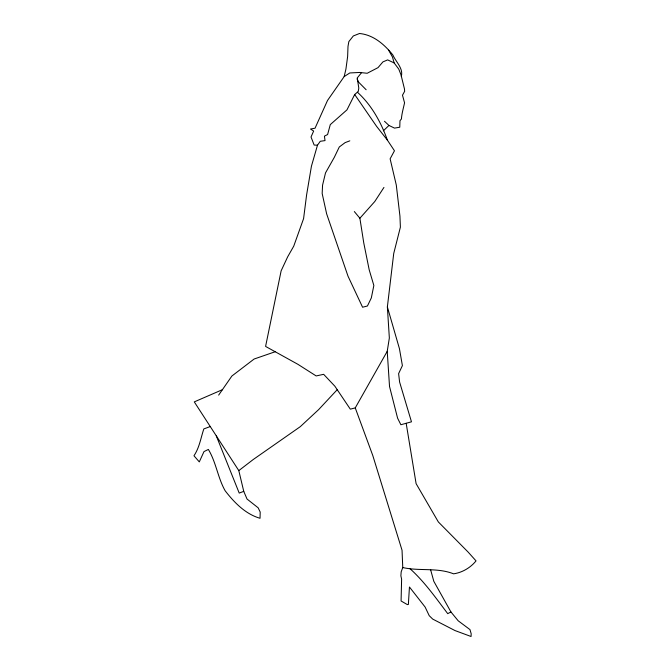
<?xml version="1.0" encoding="UTF-8"?>
<svg xmlns="http://www.w3.org/2000/svg" width="670" height="670" viewBox="0 0 670 670"><rect width="100%" height="100%" fill="white"/><g stroke="black" fill="none" stroke-linecap="round" stroke-linejoin="round"><path stroke-width="1" d="M354.681 94.504L376.615 126.387L387.386 140.114L394.463 150.784L390.124 158.815L396.288 185.02L399.94 216.092L400.392 227.155L393.726 253.486L387.369 306.91L389.345 337.973L387.227 351.323L355.251 407.896L350.318 409.161L334.874 386.205L323.652 374.321L316.165 375.937L297.916 364.321L265.588 346.423L281.14 270.822L287.656 256.853L293.736 246.166L303.585 218.638L306.6 194.92L311.433 166.202L317.488 145.181L320.268 141.286L325.025 140.6L324.431 136.136L327.605 134.536L330.285 124.62L346.976 109.855L354.681 94.504L358.216 91.514L358.802 88.113L357.227 77.971L361.549 72.662M317.488 145.181L314.171 145.072L311.022 136.998L313.644 131.044L310.495 129.025L315.042 128.213L327.504 100.492L344.179 76.573L345.938 69.027L347.638 56.439L347.998 46.439L348.844 41.607L353.333 35.946L359.514 33.5C373.525 34.848 384.446 44.496 392.896 55.024C395.761 61.807 403.583 68.424 401.322 76.338M355.251 407.896L372.796 455.55L402.042 550.263L402.762 567.557L401.188 571.812L400.886 575.806L401.615 579.148L401.079 600.982L407.327 604.6L408.365 604.474L409.454 587.012L425.123 607.054L429.227 615.688L432.719 619.097L455.031 630.579L471.06 636.5L471.186 633.787L469.98 629.607L458.188 620.788L450.927 611.936L433.808 581.309L430.567 569.592M383.944 187.424L374.781 201.519L359.882 218.236L363.793 243.101L369.187 269.784L373.852 285.479L371.322 297.924L367.436 305.997L362.579 307.228L348.006 276.166L326.633 213.822L322.17 193.521L322.563 185.188L325.511 172.902L334.322 157.316L339.288 146.981L345.117 142.618L349.824 140.842M218.646 395.116L231.879 376.029L254.131 359.019L275.186 351.742M337.228 389.689L318.66 409.596L300.294 426.656L253.235 459.519L238.805 470.608L243.754 491.361L247.037 499.041L258.159 507.81L260.195 512.056L260.035 518.287C245.413 514.066 234.207 502.483 225.12 490.725C217.792 477.727 216.159 462.384 208.37 449.428L203.99 451.597L199.292 461.898L193.965 455.751C199.476 447.602 200.774 437.979 203.831 428.917L210.263 426.547M383.341 130.826L388.952 125.441L394.513 128.112L399.772 127.216L399.982 120.742L401.414 118.967C401.782 113.573 403.407 108.18 404.554 102.82L402.486 95.199L404.655 91.296L404.462 88.901L401.003 74.822L398.759 69.094L394.128 62.913L392.478 57.009L388.6 50.15M344.179 76.573L349.79 72.955L359.723 72.46L367.177 73.273L378.022 67.637L382.897 61.916L387.637 59.89L394.128 62.913M450.927 611.936L447.736 613.661C435.927 598.076 424.487 581.694 409.889 568.587M222.398 389.697L194.283 401.883L238.805 470.608M243.754 491.361L239.215 493.078L216.268 435.81M402.762 567.557C419.638 571.351 437.175 567.339 453.607 573.83C462.283 572.574 470.549 567.699 476.035 560.891L468.129 552.08L438.347 521.947L416.103 483.64L406.171 423.281M357.395 92.209C371.515 104.956 381.029 122.258 387.386 140.114M366.138 89.755L358.584 82.125L357.11 79.035M384.463 121.253L388.952 125.441M354.329 211.561L359.882 218.236M387.369 306.91L399.437 348.676L402.394 365.627L398.608 373.634L399.613 382.076L411.472 421.824L400.878 424.738L397.595 418.18L389.521 386.448L387.227 351.323"/></g></svg>
